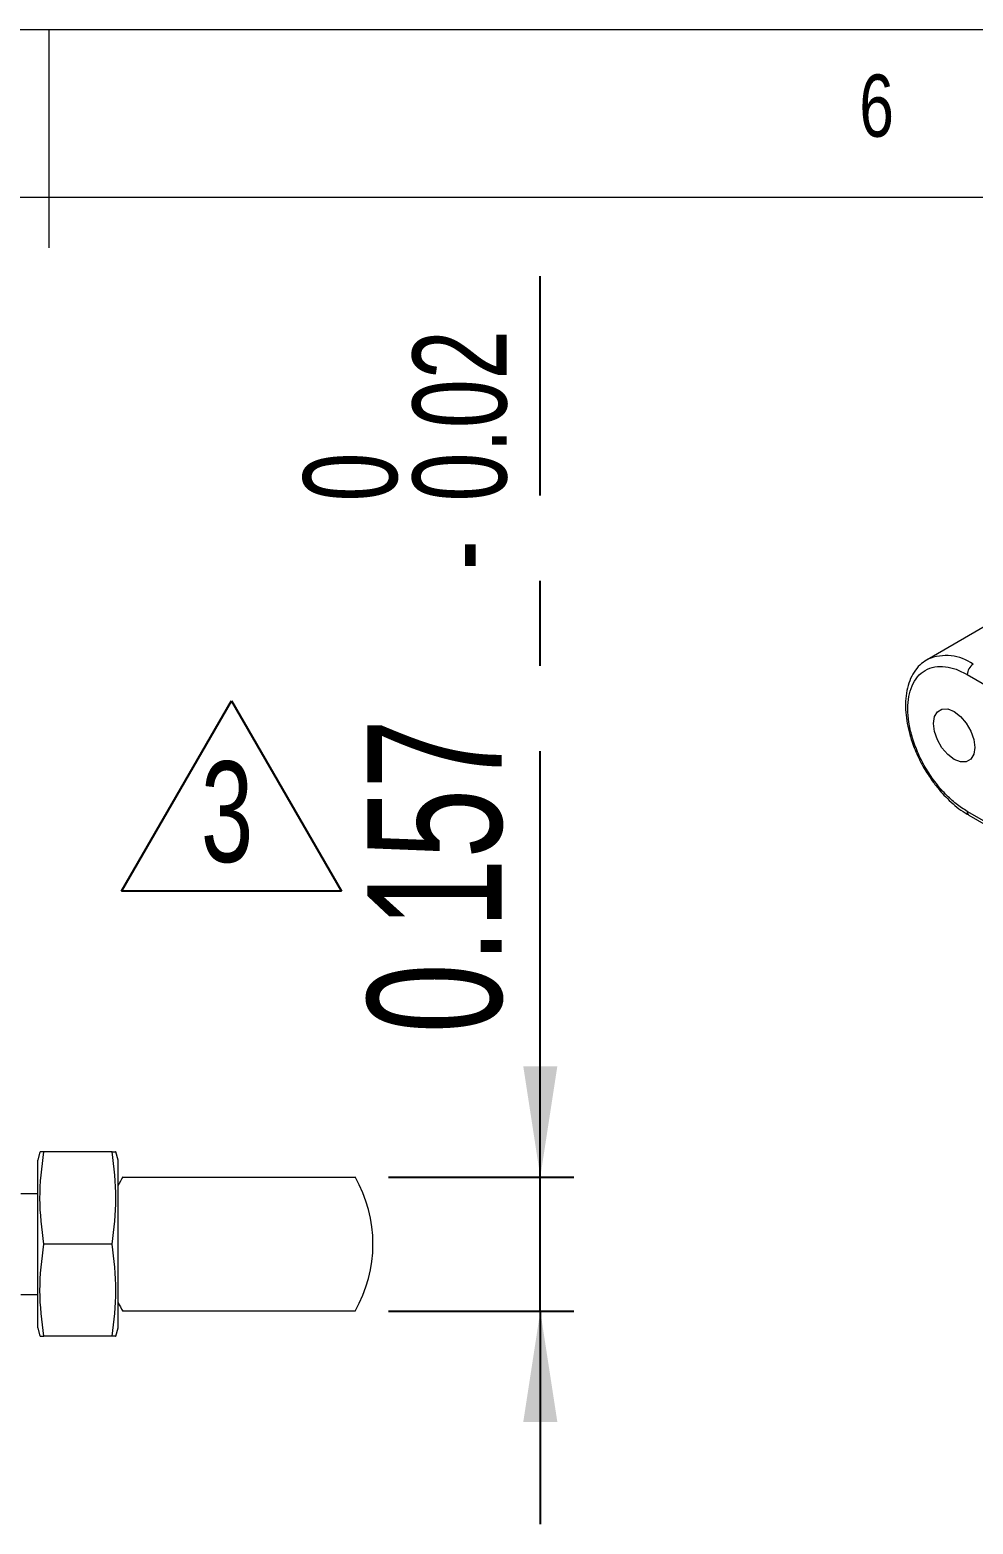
# Model space of a CAD drawing. Header units: inches. Extents: x 0.2 to 16.3, y 0.2 to 11.5.
# Drawn here: x 10.214 to 11.321, y 9.742 to 11.496 of the extents above; entities that cross this region are included whole.
import ezdxf

# ---------------------------------------------------------------- set-up
doc = ezdxf.new("R2010")
doc.units = ezdxf.units.IN
doc.header["$MEASUREMENT"] = 0
doc.linetypes.add('CENTERX2', pattern=[0.8, 0.5, -0.1, 0.1, -0.1])
doc.layers.add('CENTER_LINE', color=7, linetype='CENTERX2')
doc.styles.add('SLDTEXTSTYLE0', font='TXT', dxfattribs={"width": 0.7})
doc.styles.add('SLDTEXTSTYLE1', font='TXT', dxfattribs={"width": 0.75})
doc.dimstyles.new('SLDDIMSTYLE9', dxfattribs={"dimtxt": 0.15748, "dimasz": 0.13, "dimexe": 0, "dimexo": 0.0625, "dimgap": 0.03937, "dimtad": 1, "dimdec": 3, "dimrnd": 1e-09, "dimdsep": 46, "dimtxsty": 'SLDTEXTSTYLE0', "dimsah": 1, "dimcen": 0.09, "dimadec": 0, "dimazin": 2, "dimtol": 1, "dimtm": 0.019685, "dimtfac": 1, "dimtdec": 3, "dimtmove": 0, "dimatfit": 0, "dimfxl": 1, "dimfrac": 2, "dimtolj": 1, "dimarcsym": 0})

# ---------------------------------------------------------------- blocks, each defined once
blk = doc.blocks.new('_D_25')
at = {"layer": 'CENTER_LINE'}
for p, q in [((10.8131, 10.1495), (10.8131, 11.2068)), ((10.6348, 10.1495), (10.8525, 10.1495)), ((10.8131, 9.992), (10.8131, 10.1495)), ((10.6348, 9.992), (10.8525, 9.992)), ((10.8131, 9.992), (10.8131, 9.742))]:
    blk.add_line(p, q, dxfattribs=at)
for points in [[(10.8131, 10.1495), (10.8331, 10.2795), (10.7931, 10.2795)], [(10.8131, 9.992), (10.7931, 9.862), (10.8331, 9.862)]]:
    blk.add_solid(points, dxfattribs=at)
at = {"layer": 'CENTER_LINE', "attachment_point": 1, "rotation": 90, "style": 'SLDTEXTSTYLE0'}
for s, insert, char_height in [('0.02', (10.6632, 10.9425), 0.11024), ('0', (10.5348, 10.9425), 0.1102), ('-', (10.6632, 10.8623), 0.1102), ('0.157', (10.6101, 10.3183), 0.15748)]:
    blk.add_mtext(s, dxfattribs=dict(at, insert=insert, char_height=char_height))
blk = doc.blocks.new('SW_NOTE_0_8')
at = {"layer": 'CENTER_LINE', "color": 0}
for p, q in [((-0.0931, -0.0002), (0.036, 0.2234)), ((0.036, 0.2234), (0.1651, -0.0002)), ((0.1651, -0.0002), (-0.0931, -0.0002))]:
    blk.add_line(p, q, dxfattribs=at)
at = {"layer": 'CENTER_LINE', "color": 0, "insert": (0, 0.1523), "char_height": 0.1181, "attachment_point": 1, "style": 'SLDTEXTSTYLE0'}
blk.add_mtext('3', dxfattribs=at)

msp = doc.modelspace()

# ---------------------------------------------------------------- linework, layer by layer
at = {"color": 7, "linetype": 'Continuous', "lineweight": 18}
for p, q in [((16.3386, 11.4961), (0.1969, 11.4961)), ((10.2362, 11.2402), (10.2362, 11.4961)), ((16.1516, 11.2992), (0.3937, 11.2992)), ((11.373, 10.8178), (11.2673, 10.7567)), ((11.2673, 10.7567), (11.2683, 10.7573)), ((11.3165, 10.5741), (11.3658, 10.5456)), ((10.2255, 10.1791), (10.2229, 10.1692)), ((10.3102, 10.1791), (10.23, 10.1791)), ((10.3174, 10.1692), (10.3147, 10.1791)), ((10.2229, 9.9724), (10.2229, 10.1692)), ((10.3174, 9.9724), (10.3174, 10.1692)), ((10.3227, 10.1495), (10.5955, 10.1495)), ((10.2229, 10.1298), (10.2032, 10.1298)), ((10.3102, 10.0708), (10.23, 10.0708)), ((10.2032, 10.0117), (10.2229, 10.0117)), ((10.5955, 9.992), (10.3227, 9.992)), ((10.2229, 9.9724), (10.2255, 9.9625)), ((10.3147, 9.9625), (10.3174, 9.9724)), ((10.3102, 9.9625), (10.23, 9.9625))]:
    msp.add_line(p, q, dxfattribs=at)
at = {"color": 8, "linetype": 'Continuous', "lineweight": 18}
for p, q in [((11.3144, 10.7393), (11.376, 10.7038)), ((11.3647, 10.5496), (11.3144, 10.5786))]:
    msp.add_line(p, q, dxfattribs=at)
at = {"color": 7, "linetype": 'Continuous', "lineweight": 18, "flags": 128}
msp.add_lwpolyline([(11.3235, 10.6537), (11.3223, 10.6457), (11.3188, 10.6399), (11.3134, 10.6368), (11.3066, 10.6367), (11.2991, 10.6397), (11.2916, 10.6454), (11.2848, 10.6533), (11.2794, 10.6626), (11.276, 10.6725), (11.2748, 10.6819), (11.276, 10.6899), (11.2794, 10.6957), (11.2848, 10.6988), (11.2916, 10.6989), (11.2991, 10.6959), (11.3066, 10.6902), (11.3134, 10.6823), (11.3188, 10.673), (11.3223, 10.6631), (11.3235, 10.6537)], dxfattribs=at)
at = {"color": 8, "linetype": 'Continuous', "lineweight": 18}
msp.add_arc((11.2895, 10.7067), 0.0549, 54.48, 112.7462, dxfattribs=at)
at = {"color": 7, "linetype": 'Continuous', "lineweight": 18}
for centre, radius, start, end in [((11.3295, 10.7386), 0.0151, 122.6055, 177.3945), ((11.3194, 10.5781), 0.00499, 174.501, 232.9212), ((10.4591, 10.0708), 0.1575, 150, 154.1581), ((10.4591, 10.0708), 0.1575, 330, 30), ((10.4591, 10.0708), 0.1575, 205.8419, 210)]:
    msp.add_arc(centre, radius, start, end, dxfattribs=at)
for points, knots in [([(11.2686, 10.7573), (11.2659, 10.7557), (11.2602, 10.7524), (11.2533, 10.7446), (11.2477, 10.7349), (11.2439, 10.7236), (11.242, 10.7113), (11.2418, 10.6984), (11.2432, 10.6853), (11.2458, 10.6724), (11.2493, 10.661), (11.2532, 10.6506), (11.2577, 10.6405), (11.2615, 10.6335), (11.2636, 10.6296)], [0, 0, 0, 0, 0.080718, 0.173634, 0.267735, 0.362246, 0.4559, 0.547769, 0.63691, 0.721113, 0.800439, 0.85806, 0.92214, 1, 1, 1, 1]), ([(11.3144, 10.5786), (11.3101, 10.5814), (11.3013, 10.587), (11.2884, 10.599), (11.276, 10.6135), (11.2649, 10.6303), (11.2558, 10.6484), (11.2494, 10.6664), (11.2456, 10.6835), (11.2444, 10.6994), (11.2456, 10.7138), (11.2494, 10.7266), (11.2558, 10.7372), (11.2649, 10.7448), (11.276, 10.7488), (11.2884, 10.749), (11.3013, 10.7461), (11.3101, 10.7416), (11.3144, 10.7393)], [0, 0, 0, 0, 0.060014, 0.12001, 0.184322, 0.249999, 0.315676, 0.379989, 0.439977, 0.5, 0.559988, 0.620011, 0.684323, 0.75, 0.815677, 0.879989, 0.939969, 1, 1, 1, 1]), ([(11.2636, 10.6296), (11.2668, 10.6245), (11.2712, 10.6174), (11.2786, 10.6076), (11.2851, 10.5998), (11.2934, 10.5913), (11.3024, 10.5835), (11.3102, 10.5777), (11.315, 10.5751), (11.3165, 10.5743)], [0, 0, 0, 0, 0.218352, 0.306819, 0.452565, 0.602078, 0.760725, 0.924403, 1, 1, 1, 1]), ([(10.23, 10.1791), (10.2275, 10.1791), (10.2247, 10.1791), (10.2258, 10.1791), (10.226, 10.1791)], [0, 0, 0, 0, 0.866939, 1, 1, 1, 1]), ([(10.23, 10.0708), (10.2278, 10.0887), (10.2233, 10.1247), (10.2277, 10.1608), (10.23, 10.1791)], [0, 0, 0, 0, 0.495216, 1, 1, 1, 1]), ([(10.3102, 10.0708), (10.3125, 10.0887), (10.317, 10.1247), (10.3125, 10.1608), (10.3102, 10.1791)], [0, 0, 0, 0, 0.495216, 1, 1, 1, 1]), ([(10.3102, 10.1791), (10.3127, 10.1791), (10.3155, 10.1791), (10.3144, 10.1791), (10.3143, 10.1791)], [0, 0, 0, 0, 0.866939, 1, 1, 1, 1]), ([(10.23, 9.9625), (10.2278, 9.9804), (10.2233, 10.0165), (10.2277, 10.0526), (10.23, 10.0708)], [0, 0, 0, 0, 0.495216, 1, 1, 1, 1]), ([(10.3102, 9.9625), (10.3125, 9.9804), (10.317, 10.0165), (10.3125, 10.0526), (10.3102, 10.0708)], [0, 0, 0, 0, 0.495216, 1, 1, 1, 1]), ([(10.2259, 9.9625), (10.2258, 9.9625), (10.2247, 9.9625), (10.2275, 9.9625), (10.23, 9.9625)], [0, 0, 0, 0, 0.119828, 1, 1, 1, 1]), ([(10.3143, 9.9625), (10.3144, 9.9625), (10.3156, 9.9625), (10.3127, 9.9625), (10.3102, 9.9625)], [0, 0, 0, 0, 0.119828, 1, 1, 1, 1])]:
    msp.add_open_spline(points, degree=3, knots=knots, dxfattribs=at)

# ---------------------------------------------------------------- block references
at = {"layer": 'CENTER_LINE'}
msp.add_blockref('SW_NOTE_0_8', (10.4145, 10.4851), dxfattribs=at)

# ---------------------------------------------------------------- texts
at = {"color": 7, "linetype": 'Continuous', "lineweight": 0, "insert": (11.1877, 11.4436), "char_height": 0.0729, "attachment_point": 1, "style": 'SLDTEXTSTYLE1'}
msp.add_mtext('6', dxfattribs=at)

# ---------------------------------------------------------------- dimensions: what is measured, and where the dimension line sits
at = {"layer": 'CENTER_LINE'}
dim = msp.add_linear_dim(base=(10.81312, 10.14953), p1=(10.59548, 9.99205), p2=(10.59548, 10.14953), angle=90, dimstyle='SLDDIMSTYLE9', dxfattribs=at)
dim.commit()
dim.dimension.update_dxf_attribs({"geometry": '_D_25', "text_midpoint": (10.81312, 10.76255), "dimtype": 160})

doc.saveas('drawing.dxf')
